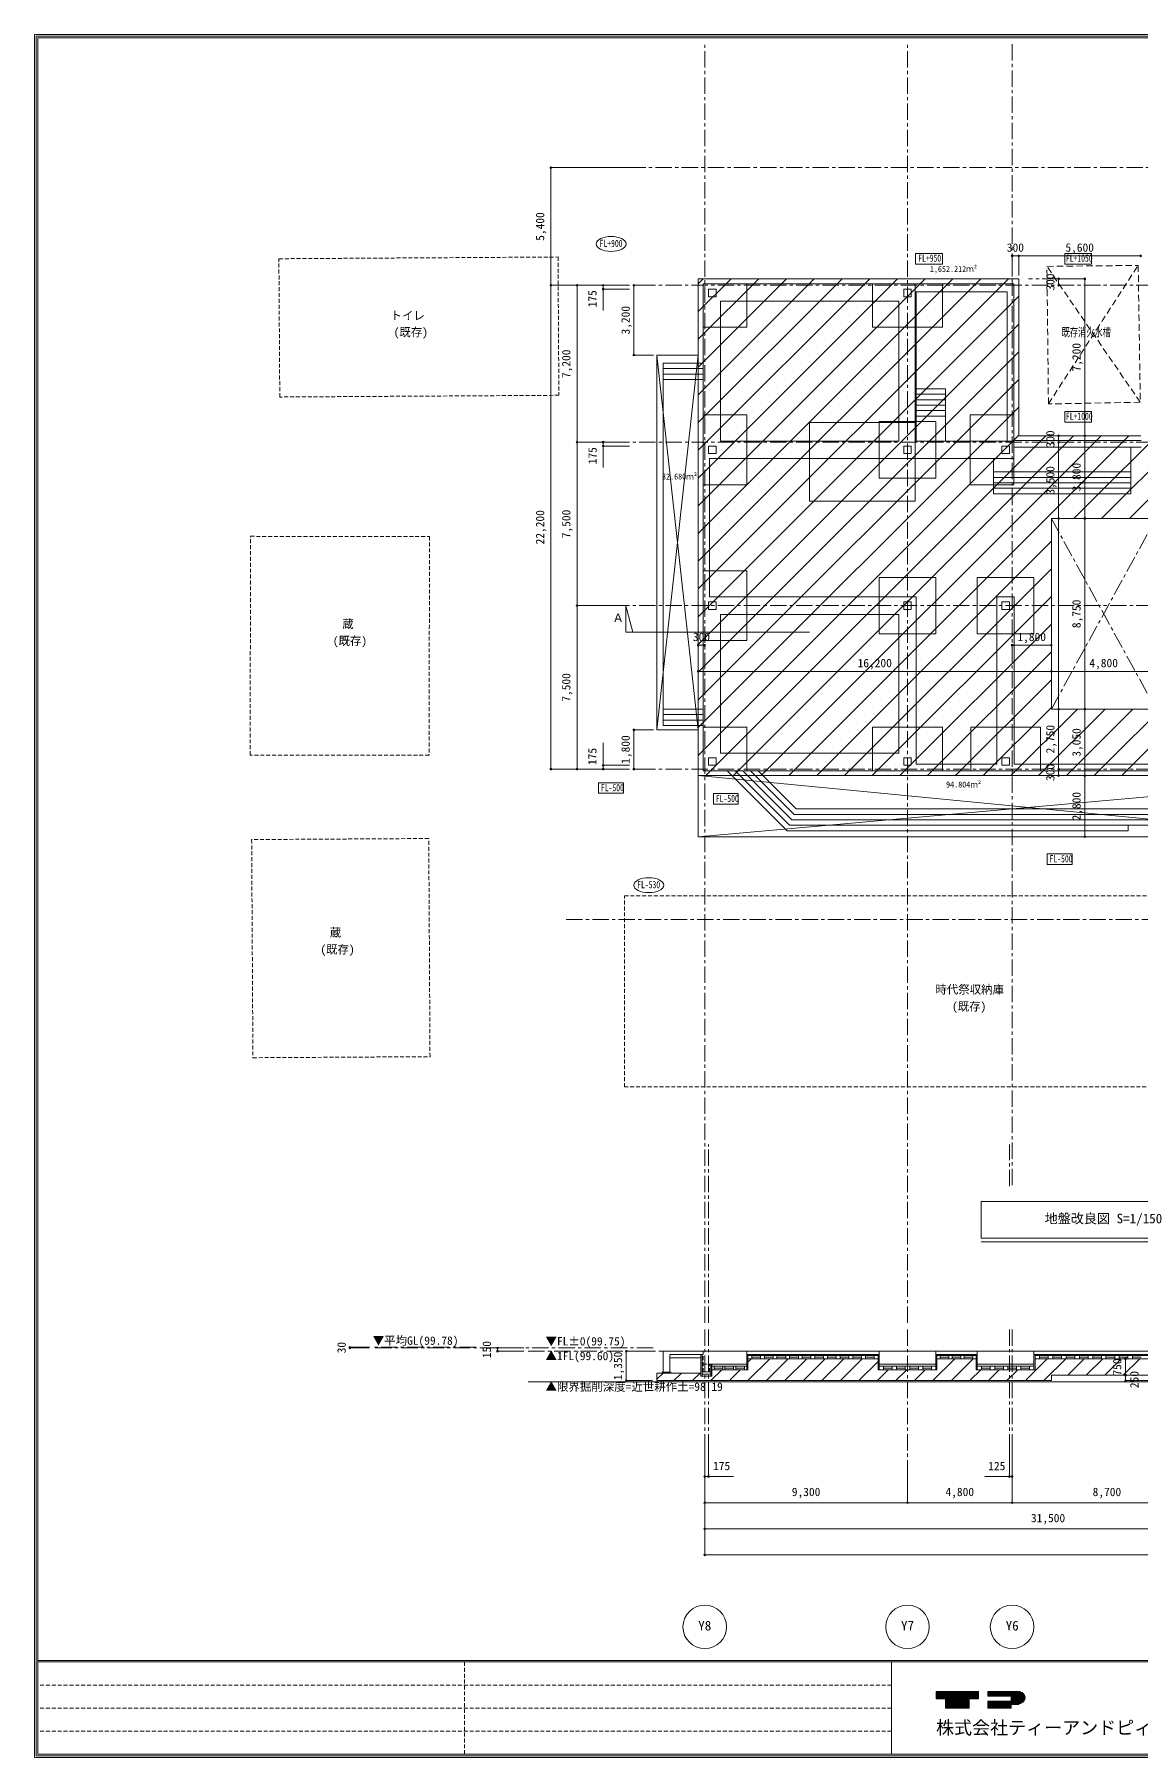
# Model space of a CAD drawing. Units: millimetres at full size, sheet at 1:150. Extents: x -144184 to 144184, y -90019 to 91030.
# Drawn here: x -144184 to -93447, y 11965 to 91030 of the extents above; entities that cross this region are included whole.
import ezdxf
from ezdxf.enums import TextEntityAlignment as Align

# ---------------------------------------------------------------- set-up
doc = ezdxf.new("R2010")
doc.units = ezdxf.units.MM
doc.header["$LTSCALE"] = 150
doc.header["$PDMODE"] = 32
doc.header["$PDSIZE"] = 75
for name, pattern in [('CHAIN1', [8, 5, -1, 1, -1]), ('DASHED1', [1.8, 1.2, -0.6]), ('DASHED2', [3, 2, -1])]:
    doc.linetypes.add(name, pattern=pattern)
for name, color, linetype, lineweight in [('0-0_基準線', 3, 'Continuous', 13), ('0-1_躯体', 7, 'Continuous', 9), ('0-2_間仕切り', 3, 'Continuous', 13), ('0-3_建具', 2, 'Continuous', 18), ('0-4_設備家具', 7, 'Continuous', 9), ('0-6_文字', 2, 'Continuous', 5), ('0-7_寸法', 4, 'Continuous', 5), ('0-8_補助線', 4, 'Continuous', 5), ('0-9_ハッチ', 4, 'Continuous', 5), ('0-A_給水設備', 7, 'Continuous', 9), ('0-C_ガス設備', 4, 'DASHED1', 5), ('0-E_工事名', 3, 'Continuous', 13), ('0-F_', 4, 'CHAIN1', 5), ('4-7_寸法', 4, 'Continuous', 5), ('F-0_枠', 2, 'Continuous', 13)]:
    doc.layers.add(name, color=color, linetype=linetype, lineweight=lineweight)
doc.styles.add('ＭＳ ゴシック', font='')
doc.styles.get('ＭＳ ゴシック').set_extended_font_data('MS Gothic')

msp = doc.modelspace()

# ---------------------------------------------------------------- linework, layer by layer
at = {"layer": '0-0_基準線', "color": 7, "lineweight": 9}
for p, q in [((-113261.8, 79344.5), (-112911.8, 79344.5)), ((-113261.8, 78994.5), (-113261.8, 79344.5)), ((-112911.8, 79344.5), (-112911.8, 78994.5)), ((-104311.8, 79344.5), (-103961.8, 79344.5)), ((-104311.8, 78994.5), (-104311.8, 79344.5)), ((-103961.8, 79344.5), (-103961.8, 78994.5)), ((-112911.8, 78994.5), (-113261.8, 78994.5)), ((-103961.8, 78994.5), (-104311.8, 78994.5)), ((-113261.8, 72144.5), (-112911.8, 72144.5)), ((-113261.8, 71794.5), (-113261.8, 72144.5)), ((-112911.8, 72144.5), (-112911.8, 71794.5)), ((-104311.8, 72144.5), (-103961.8, 72144.5)), ((-104311.8, 71794.5), (-104311.8, 72144.5)), ((-103961.8, 72144.5), (-103961.8, 71794.5)), ((-99811.8, 72144.5), (-99461.8, 72144.5)), ((-99461.8, 71794.5), (-99461.8, 72144.5)), ((-112911.8, 71794.5), (-113261.8, 71794.5)), ((-103961.8, 71794.5), (-104311.8, 71794.5)), ((-113261.8, 64994.5), (-112911.8, 64994.5)), ((-113261.8, 64644.5), (-113261.8, 64994.5)), ((-112911.8, 64994.5), (-112911.8, 64644.5)), ((-104311.8, 64994.5), (-103961.8, 64994.5)), ((-104311.8, 64644.5), (-104311.8, 64994.5)), ((-103961.8, 64994.5), (-103961.8, 64644.5)), ((-99811.8, 64994.5), (-99461.8, 64994.5)), ((-99811.8, 64644.5), (-99811.8, 64994.5)), ((-99461.8, 64994.5), (-99461.8, 64644.5)), ((-112911.8, 64644.5), (-113261.8, 64644.5)), ((-103961.8, 64644.5), (-104311.8, 64644.5)), ((-99461.8, 64644.5), (-99811.8, 64644.5)), ((-113261.8, 57844.5), (-112911.8, 57844.5)), ((-113261.8, 57494.5), (-113261.8, 57844.5)), ((-112911.8, 57844.5), (-112911.8, 57494.5)), ((-104311.8, 57844.5), (-103961.8, 57844.5)), ((-104311.8, 57494.5), (-104311.8, 57844.5)), ((-103961.8, 57844.5), (-103961.8, 57494.5)), ((-99811.8, 57844.5), (-99461.8, 57844.5)), ((-99811.8, 57494.5), (-99811.8, 57844.5)), ((-99461.8, 57844.5), (-99461.8, 57494.5)), ((-112911.8, 57494.5), (-113261.8, 57494.5)), ((-103961.8, 57494.5), (-104311.8, 57494.5)), ((-99461.8, 57494.5), (-99811.8, 57494.5))]:
    msp.add_line(p, q, dxfattribs=at)
at = {"layer": '0-0_基準線'}
for p, q in [((-117059.1, 64810.3), (-116737.5, 63610.3)), ((-117059.1, 63610.3), (-117059.1, 64810.3)), ((-108626.7, 63610.3), (-117059.1, 63610.3)), ((-59636.8, 30608.5), (-115336.8, 30608.5)), ((-115336.8, 29648.5), (-115336.8, 30608.5)), ((-115036.8, 30458.5), (-113561.8, 30458.5)), ((-115036.8, 29648.5), (-115036.8, 30458.5)), ((-115036.8, 30308.5), (-113611.8, 30308.5)), ((-113611.8, 29458.5), (-113611.8, 30458.5)), ((-113561.8, 29458.5), (-113561.8, 30458.5)), ((-111511.8, 29758.5), (-111511.8, 30458.5)), ((-111511.8, 30458.5), (-105436.8, 30458.5)), ((-111461.8, 29758.5), (-111461.8, 30458.5)), ((-111461.8, 30418.5), (-105486.8, 30418.5)), ((-111461.8, 30258.5), (-105486.8, 30258.5)), ((-111282.3, 30258.5), (-111282.3, 30418.5)), ((-111282.3, 30338.5), (-110882.3, 30338.5)), ((-110882.3, 30258.5), (-110882.3, 30418.5)), ((-110702.8, 30258.5), (-110702.8, 30418.5)), ((-110702.8, 30338.5), (-110302.8, 30338.5)), ((-110302.8, 30258.5), (-110302.8, 30418.5)), ((-110123.2, 30258.5), (-110123.2, 30418.5)), ((-110123.2, 30338.5), (-109723.2, 30338.5)), ((-109723.2, 30258.5), (-109723.2, 30418.5)), ((-109543.7, 30258.5), (-109543.7, 30418.5)), ((-109543.7, 30338.5), (-109143.7, 30338.5)), ((-109143.7, 30258.5), (-109143.7, 30418.5)), ((-108964.1, 30258.5), (-108964.1, 30418.5)), ((-108964.1, 30338.5), (-108564.1, 30338.5)), ((-108564.1, 30258.5), (-108564.1, 30418.5)), ((-108384.6, 30258.5), (-108384.6, 30418.5)), ((-108384.6, 30338.5), (-107984.6, 30338.5)), ((-107984.6, 30258.5), (-107984.6, 30418.5)), ((-107805, 30258.5), (-107805, 30418.5)), ((-107805, 30338.5), (-107405, 30338.5)), ((-107405, 30258.5), (-107405, 30418.5)), ((-107225.5, 30258.5), (-107225.5, 30418.5)), ((-107225.5, 30338.5), (-106825.5, 30338.5)), ((-106825.5, 30258.5), (-106825.5, 30418.5)), ((-106645.9, 30258.5), (-106645.9, 30418.5)), ((-106645.9, 30338.5), (-106245.9, 30338.5)), ((-106245.9, 30258.5), (-106245.9, 30418.5)), ((-106066.4, 30258.5), (-106066.4, 30418.5)), ((-106066.4, 30338.5), (-105666.4, 30338.5)), ((-105666.4, 30258.5), (-105666.4, 30418.5)), ((-105486.8, 29758.5), (-105486.8, 30458.5)), ((-105436.8, 29758.5), (-105436.8, 30458.5)), ((-102836.8, 29758.5), (-102836.8, 30458.5)), ((-102836.8, 30458.5), (-100936.8, 30458.5)), ((-102786.8, 29758.5), (-102786.8, 30458.5)), ((-102786.8, 30418.5), (-100986.8, 30418.5)), ((-102786.8, 30258.5), (-100986.8, 30258.5)), ((-102636.8, 30258.5), (-102636.8, 30418.5)), ((-102636.8, 30338.5), (-102236.8, 30338.5)), ((-102236.8, 30258.5), (-102236.8, 30418.5)), ((-102086.8, 30258.5), (-102086.8, 30418.5)), ((-102086.8, 30338.5), (-101686.8, 30338.5)), ((-101686.8, 30258.5), (-101686.8, 30418.5)), ((-101536.8, 30258.5), (-101536.8, 30418.5)), ((-101536.8, 30338.5), (-101136.8, 30338.5)), ((-101136.8, 30258.5), (-101136.8, 30418.5)), ((-100986.8, 29758.5), (-100986.8, 30458.5)), ((-100936.8, 29758.5), (-100936.8, 30458.5)), ((-98336.8, 29758.5), (-98336.8, 30458.5)), ((-98336.8, 30458.5), (-91936.8, 30458.5)), ((-98286.8, 29758.5), (-98286.8, 30458.5)), ((-98286.8, 30418.5), (-91986.8, 30418.5)), ((-98286.8, 30258.5), (-91986.8, 30258.5)), ((-98077.8, 30258.5), (-98077.8, 30418.5)), ((-98077.8, 30338.5), (-97677.8, 30338.5)), ((-97677.8, 30258.5), (-97677.8, 30418.5)), ((-97468.7, 30258.5), (-97468.7, 30418.5)), ((-97468.7, 30338.5), (-97068.7, 30338.5)), ((-97068.7, 30258.5), (-97068.7, 30418.5)), ((-96859.6, 30258.5), (-96859.6, 30418.5)), ((-96859.6, 30338.5), (-96459.6, 30338.5)), ((-96459.6, 30258.5), (-96459.6, 30418.5)), ((-96250.5, 30258.5), (-96250.5, 30418.5)), ((-96250.5, 30338.5), (-95850.5, 30338.5)), ((-95850.5, 30258.5), (-95850.5, 30418.5)), ((-95641.4, 30258.5), (-95641.4, 30418.5)), ((-95641.4, 30338.5), (-95241.4, 30338.5)), ((-95241.4, 30258.5), (-95241.4, 30418.5)), ((-95032.3, 30258.5), (-95032.3, 30418.5)), ((-95032.3, 30338.5), (-94632.3, 30338.5)), ((-94632.3, 30258.5), (-94632.3, 30418.5)), ((-94423.2, 30258.5), (-94423.2, 30418.5)), ((-94423.2, 30338.5), (-94023.2, 30338.5)), ((-94023.2, 30258.5), (-94023.2, 30418.5)), ((-93814.1, 30258.5), (-93814.1, 30418.5)), ((-93814.1, 30338.5), (-93414.1, 30338.5)), ((-115636.8, 29258.5), (-115636.8, 29608.5)), ((-113611.8, 29608.5), (-115636.8, 29608.5)), ((-115636.8, 29258.5), (-97536.8, 29258.5)), ((-114986.8, 29648.5), (-115386.8, 29648.5)), ((-115386.8, 29608.5), (-115386.8, 29648.5)), ((-114986.8, 29648.5), (-114986.8, 29608.5)), ((-113111.8, 29458.5), (-113611.8, 29458.5)), ((-113561.8, 29658.5), (-113161.8, 29658.5)), ((-113561.8, 29558.5), (-113161.8, 29558.5)), ((-113161.8, 29458.5), (-113161.8, 30008.5)), ((-113161.8, 30008.5), (-111511.8, 30008.5)), ((-113111.8, 29458.5), (-113111.8, 30008.5)), ((-113111.8, 29918.5), (-111511.8, 29918.5)), ((-111461.8, 29758.5), (-113111.8, 29758.5)), ((-113011.8, 29758.5), (-113011.8, 29918.5)), ((-113011.8, 29838.5), (-112611.8, 29838.5)), ((-112611.8, 29758.5), (-112611.8, 29918.5)), ((-112511.8, 29758.5), (-112511.8, 29918.5)), ((-112511.8, 29838.5), (-112111.8, 29838.5)), ((-112111.8, 29758.5), (-112111.8, 29918.5)), ((-112011.8, 29758.5), (-112011.8, 29918.5)), ((-112011.8, 29838.5), (-111611.8, 29838.5)), ((-111611.8, 29758.5), (-111611.8, 29918.5)), ((-105486.8, 29758.5), (-102786.8, 29758.5)), ((-105436.8, 30008.5), (-102836.8, 30008.5)), ((-105436.8, 29918.5), (-102836.8, 29918.5)), ((-105236.8, 29758.5), (-105236.8, 29918.5)), ((-105236.8, 29838.5), (-104836.8, 29838.5)), ((-104836.8, 29758.5), (-104836.8, 29918.5)), ((-104636.8, 29758.5), (-104636.8, 29918.5)), ((-104636.8, 29838.5), (-104236.8, 29838.5)), ((-104236.8, 29758.5), (-104236.8, 29918.5)), ((-104036.8, 29758.5), (-104036.8, 29918.5)), ((-104036.8, 29838.5), (-103636.8, 29838.5)), ((-103636.8, 29758.5), (-103636.8, 29918.5)), ((-103436.8, 29758.5), (-103436.8, 29918.5)), ((-103436.8, 29838.5), (-103036.8, 29838.5)), ((-103036.8, 29758.5), (-103036.8, 29918.5)), ((-100986.8, 29758.5), (-98286.8, 29758.5)), ((-100936.8, 30008.5), (-98336.8, 30008.5)), ((-100936.8, 29918.5), (-98336.8, 29918.5)), ((-100736.8, 29758.5), (-100736.8, 29918.5)), ((-100736.8, 29838.5), (-100336.8, 29838.5)), ((-100336.8, 29758.5), (-100336.8, 29918.5)), ((-100136.8, 29758.5), (-100136.8, 29918.5)), ((-100136.8, 29838.5), (-99736.8, 29838.5)), ((-99736.8, 29758.5), (-99736.8, 29918.5)), ((-99536.8, 29758.5), (-99536.8, 29918.5)), ((-99536.8, 29838.5), (-99136.8, 29838.5)), ((-99136.8, 29758.5), (-99136.8, 29918.5)), ((-98936.8, 29758.5), (-98936.8, 29918.5)), ((-98936.8, 29838.5), (-98536.8, 29838.5)), ((-98536.8, 29758.5), (-98536.8, 29918.5)), ((-97536.8, 29258.5), (-97536.8, 29508.5)), ((-97536.8, 29508.5), (-92736.8, 29508.5))]:
    msp.add_line(p, q, dxfattribs=at)
at = {"layer": '0-0_基準線', "linetype": 'DASHED1'}
for p, q in [((-113561.8, 30458.5), (-113511.8, 30458.5)), ((-113511.8, 29658.5), (-113511.8, 30608.5)), ((-111511.8, 30608.5), (-111511.8, 30458.5)), ((-105436.8, 30608.5), (-105436.8, 30458.5)), ((-102836.8, 30608.5), (-102836.8, 30458.5)), ((-100936.8, 30608.5), (-100936.8, 30458.5)), ((-98336.8, 30608.5), (-98336.8, 30458.5)), ((-113511.8, 30008.5), (-113161.8, 30008.5)), ((-113211.8, 29658.5), (-113211.8, 30008.5))]:
    msp.add_line(p, q, dxfattribs=at)
at = {"layer": '0-0_基準線', "color": 7, "lineweight": 9}
msp.add_lwpolyline([(-99461.8, 71794.5), (-99811.8, 71794.5), (-99811.8, 72144.5)], dxfattribs=at)
at = {"layer": '0-1_躯体'}
for p, q in [((-111511.8, 79594.5), (-111511.8, 77594.5)), ((-105736.8, 77594.5), (-105736.8, 79594.5)), ((-105736.8, 79594.5), (-102536.8, 79594.5)), ((-102536.8, 79594.5), (-102536.8, 77594.5)), ((-111511.8, 77594.5), (-113511.8, 77594.5)), ((-102536.8, 77594.5), (-105736.8, 77594.5)), ((-113511.8, 73569.5), (-113511.8, 70369.5)), ((-111511.8, 73569.5), (-113511.8, 73569.5)), ((-111511.8, 70369.5), (-111511.8, 73569.5)), ((-101261.8, 73569.5), (-101261.8, 70369.5)), ((-99261.8, 73569.5), (-101261.8, 73569.5)), ((-99261.8, 70369.5), (-99261.8, 73569.5)), ((-105436.8, 73269.5), (-105436.8, 70669.5)), ((-102836.8, 73269.5), (-105436.8, 73269.5)), ((-102836.8, 70669.5), (-102836.8, 73269.5)), ((-113511.8, 70369.5), (-111511.8, 70369.5)), ((-105436.8, 70669.5), (-102836.8, 70669.5)), ((-101261.8, 70369.5), (-99261.8, 70369.5)), ((-113511.8, 66419.5), (-113511.8, 63219.5)), ((-111511.8, 66419.5), (-113511.8, 66419.5)), ((-111511.8, 63219.5), (-111511.8, 66419.5)), ((-105436.8, 66119.5), (-105436.8, 63519.5)), ((-102836.8, 66119.5), (-105436.8, 66119.5)), ((-102836.8, 63519.5), (-102836.8, 66119.5)), ((-100936.8, 66119.5), (-100936.8, 63519.5)), ((-98336.8, 66119.5), (-100936.8, 66119.5)), ((-98336.8, 63519.5), (-98336.8, 66119.5)), ((-105436.8, 63519.5), (-102836.8, 63519.5)), ((-100936.8, 63519.5), (-98336.8, 63519.5)), ((-113511.8, 63219.5), (-111511.8, 63219.5)), ((-113511.8, 59244.5), (-111511.8, 59244.5)), ((-113511.8, 57244.5), (-113511.8, 59244.5)), ((-111511.8, 59244.5), (-111511.8, 57244.5)), ((-105736.8, 59244.5), (-102536.8, 59244.5)), ((-105736.8, 57244.5), (-105736.8, 59244.5)), ((-102536.8, 59244.5), (-102536.8, 57244.5)), ((-101236.8, 57244.5), (-101236.8, 59244.5)), ((-101236.8, 59244.5), (-98036.8, 59244.5)), ((-98036.8, 59244.5), (-98036.8, 57244.5)), ((-111511.8, 57244.5), (-113511.8, 57244.5)), ((-102536.8, 57244.5), (-105736.8, 57244.5)), ((-98036.8, 57244.5), (-101236.8, 57244.5))]:
    msp.add_line(p, q, dxfattribs=at)
msp.add_lwpolyline([(-113511.8, 77594.5), (-113511.8, 79594.5), (-111511.8, 79594.5)], dxfattribs=at)
at = {"layer": '0-2_間仕切り', "color": 7, "lineweight": 9}
for p, q in [((-113511.8, 79594.5), (-99261.8, 79594.5)), ((-113511.8, 79594.5), (-113511.8, 57244.5)), ((-99561.8, 79219.5), (-103736.8, 79219.5)), ((-103736.8, 79219.5), (-103736.8, 72369.5)), ((-99561.8, 79219.5), (-99561.8, 72369.5)), ((-112711.8, 78794.5), (-104536.8, 78794.5)), ((-112711.8, 78794.5), (-112711.8, 72369.5)), ((-104536.8, 78794.5), (-104536.8, 72369.5)), ((-115336.8, 75694.5), (-113511.8, 75694.5)), ((-115336.8, 75444.5), (-113511.8, 75444.5)), ((-115336.8, 75194.5), (-113511.8, 75194.5)), ((-102391.8, 74519.5), (-103791.8, 74519.5)), ((-102391.8, 74269.5), (-103791.8, 74269.5)), ((-102391.8, 74019.5), (-103791.8, 74019.5)), ((-102391.8, 73769.5), (-103791.8, 73769.5)), ((-104536.8, 72369.5), (-112711.8, 72369.5)), ((-99561.8, 72369.5), (-103736.8, 72369.5)), ((-99261.8, 72394.5), (-93411.8, 72394.5)), ((-99261.8, 72094.5), (-99261.8, 71569.5)), ((-99261.8, 72094.5), (-93411.8, 72094.5)), ((-93891.8, 72094.5), (-93891.8, 69954.5)), ((-100191.8, 71569.5), (-100191.8, 69954.5)), ((-93891.8, 70954.5), (-100191.8, 70954.5)), ((-93891.8, 70704.5), (-100191.8, 70704.5)), ((-93891.8, 70454.5), (-100191.8, 70454.5)), ((-93891.8, 70204.5), (-100191.8, 70204.5)), ((-93891.8, 69954.5), (-100191.8, 69954.5)), ((-103736.8, 65219.5), (-103736.8, 57544.5)), ((-99236.8, 65219.5), (-100036.8, 65219.5)), ((-100036.8, 65219.5), (-100036.8, 57544.5)), ((-99236.8, 65219.5), (-99236.8, 57544.5)), ((-112711.8, 64419.5), (-112711.8, 58044.5)), ((-115336.8, 60069.5), (-113511.8, 60069.5)), ((-115336.8, 59819.5), (-113511.8, 59819.5)), ((-115336.8, 59569.5), (-113511.8, 59569.5)), ((-115336.8, 59319.5), (-113511.8, 59319.5)), ((-104536.8, 58044.5), (-112711.8, 58044.5)), ((-113511.8, 57244.5), (-82011.8, 57244.5)), ((-112401.8, 57244.5), (-109651.8, 54494.5)), ((-109548.3, 54744.5), (-112048.3, 57244.5)), ((-109444.7, 54994.5), (-111694.7, 57244.5)), ((-109341.2, 55244.5), (-111341.2, 57244.5)), ((-109237.6, 55494.5), (-110987.6, 57244.5)), ((-103736.8, 57544.5), (-100036.8, 57544.5)), ((-99236.8, 57544.5), (-91036.8, 57544.5)), ((-109237.6, 55494.5), (-82011.8, 55494.5)), ((-109548.3, 54744.5), (-91011.8, 54744.5)), ((-109444.7, 54994.5), (-88011.8, 54994.5)), ((-109341.2, 55244.5), (-85011.8, 55244.5))]:
    msp.add_line(p, q, dxfattribs=at)
for points in [[(-102391.8, 73519.5), (-103791.8, 73519.5), (-103791.8, 79594.5)], [(-102391.8, 72364.5), (-99261.8, 72364.5), (-99261.8, 79594.5)], [(-115336.8, 59319.5), (-115336.8, 75944.5), (-113511.8, 75944.5)], [(-102391.8, 72364.5), (-102391.8, 74769.5), (-103791.8, 74769.5)], [(-103791.8, 73519.5), (-103791.8, 69619.5), (-108636.8, 69619.5), (-108636.8, 73224.5), (-103791.8, 73224.5)], [(-99261.8, 71569.5), (-113211.8, 71569.5), (-113211.8, 65219.5), (-103736.8, 65219.5)], [(-112711.8, 64419.5), (-104536.8, 64419.5), (-104536.8, 58044.5)], [(-109651.8, 54494.5), (-94011.8, 54494.5), (-94011.8, 54744.5)]]:
    msp.add_lwpolyline(points, dxfattribs=at)
at = {"layer": '0-3_建具'}
for p, q in [((-113736.8, 79819.5), (-99036.8, 79819.5)), ((-113736.8, 79819.5), (-113736.8, 57019.5)), ((-99036.8, 79819.5), (-99036.8, 72619.5)), ((-113736.8, 76319.5), (-115636.8, 76319.5)), ((-115636.8, 59119.5), (-115636.8, 76319.5)), ((-93436.8, 72619.5), (-99036.8, 72619.5)), ((-92736.8, 68819.5), (-97536.8, 68819.5)), ((-97536.8, 68819.5), (-97536.8, 60069.5)), ((-92736.8, 60069.5), (-97536.8, 60069.5)), ((-113736.8, 59119.5), (-115636.8, 59119.5)), ((-113736.8, 57019.5), (-113736.8, 54219.5)), ((-113736.8, 54219.5), (-84776.8, 54219.5))]:
    msp.add_line(p, q, dxfattribs=at)
msp.add_lwpolyline([(-82236.8, 51619.5), (-82236.8, 57019.5), (-113736.8, 57019.5)], dxfattribs=at)
at = {"layer": '0-4_設備家具'}
for p, q in [((-115636.8, 76319.5), (-113736.8, 59119.5)), ((-115636.8, 59119.5), (-113736.8, 76319.5)), ((-113736.8, 57019.5), (-84776.8, 54219.5)), ((-82236.8, 57019.5), (-113736.8, 54219.5))]:
    msp.add_line(p, q, dxfattribs=at)
at = {"layer": '0-4_設備家具', "linetype": 'CHAIN1'}
for p, q in [((-97536.8, 68819.5), (-92736.8, 60069.5)), ((-97536.8, 60069.5), (-92736.8, 68819.5))]:
    msp.add_line(p, q, dxfattribs=at)
at = {"layer": '0-6_文字', "color": 4}
for p, q in [((-99336.8, 80869.5), (-99336.8, 79969.5)), ((-99336.8, 80869.5), (-99036.8, 80869.5)), ((-99036.8, 80869.5), (-99036.8, 79969.5)), ((-99036.8, 80869.5), (-93436.8, 80869.5)), ((-116686.8, 79519.5), (-115786.8, 79519.5)), ((-116686.8, 76319.5), (-116686.8, 79519.5)), ((-96003.4, 79819.5), (-97203.4, 79819.5)), ((-97203.4, 79519.5), (-97203.4, 79819.5)), ((-96003.4, 79819.5), (-96003.4, 72619.5)), ((-116686.8, 76319.5), (-115786.8, 76319.5)), ((-97203.4, 72319.5), (-97203.4, 72619.5)), ((-97203.4, 68819.5), (-97203.4, 72319.5)), ((-96003.4, 72619.5), (-96003.4, 68819.5)), ((-97203.4, 68819.5), (-97203.4, 60069.5)), ((-96003.4, 68819.5), (-96003.4, 60069.5)), ((-113736.8, 63004.8), (-113436.8, 63004.8)), ((-99336.8, 63004.8), (-97536.8, 63004.8)), ((-113736.8, 61804.8), (-97536.8, 61804.8)), ((-97536.8, 61804.8), (-92736.8, 61804.8)), ((-97203.4, 57319.5), (-97203.4, 60069.5)), ((-96003.4, 60069.5), (-96003.4, 57019.5)), ((-116686.8, 59119.5), (-115786.8, 59119.5)), ((-116686.8, 57319.5), (-116686.8, 59119.5)), ((-116686.8, 57319.5), (-115786.8, 57319.5)), ((-97203.4, 57019.5), (-97203.4, 57319.5)), ((-96003.4, 57019.5), (-96003.4, 54219.5))]:
    msp.add_line(p, q, dxfattribs=at)
at = {"layer": '0-6_文字', "color": 4, "linetype": 'CHAIN1'}
msp.add_line((-97203.4, 79819.5), (-98586.8, 79819.5), dxfattribs=at)
at = {"layer": '0-6_文字'}
for p in [(-99336.8, 80869.5), (-99036.8, 80869.5), (-93436.8, 80869.5), (-97203.4, 79819.5), (-96003.4, 79819.5), (-116686.8, 79519.5), (-97203.4, 79519.5), (-116686.8, 76319.5), (-97203.4, 72619.5), (-97203.4, 72319.5), (-96003.4, 72619.5), (-97203.4, 68819.5), (-96003.4, 68819.5), (-113736.8, 63004.8), (-113436.8, 63004.8), (-99336.8, 63004.8), (-97536.8, 63004.8), (-113736.8, 61804.8), (-97536.8, 61804.8), (-97203.4, 60069.5), (-96003.4, 60069.5), (-116686.8, 59119.5), (-116686.8, 57319.5), (-97203.4, 57319.5), (-97203.4, 57019.5), (-96003.4, 57019.5), (-96003.4, 54219.5)]:
    msp.add_point(p, dxfattribs=at)
at = {"layer": '0-7_寸法'}
for p, q in [((-120496.1, 84919.5), (-120496.1, 79519.5)), ((-120496.1, 84919.5), (-116896.1, 84919.5)), ((-120496.1, 79519.5), (-120496.1, 57319.5)), ((-120496.1, 79519.5), (-119296.1, 79519.5)), ((-119296.1, 72319.5), (-119296.1, 79519.5)), ((-119296.1, 79519.5), (-118096.1, 79519.5)), ((-118096.1, 79344.5), (-118096.1, 79519.5)), ((-118096.1, 79519.5), (-116896.1, 79519.5)), ((-118096.1, 79344.5), (-118096.1, 78364.6)), ((-118096.1, 79344.5), (-116896.1, 79344.5)), ((-119296.1, 64819.5), (-119296.1, 72319.5)), ((-119296.1, 72319.5), (-118096.1, 72319.5)), ((-118096.1, 72144.5), (-118096.1, 72319.5)), ((-118096.1, 72319.5), (-116896.1, 72319.5)), ((-118096.1, 72144.5), (-118096.1, 71159.9)), ((-118096.1, 72144.5), (-116896.1, 72144.5)), ((-119296.1, 57319.5), (-119296.1, 64819.5)), ((-119296.1, 64819.5), (-117640.5, 64819.5)), ((-118096.1, 57494.5), (-118096.1, 58525.2)), ((-120496.1, 57319.5), (-119296.1, 57319.5)), ((-119296.1, 57319.5), (-118096.1, 57319.5)), ((-118096.1, 57319.5), (-118096.1, 57494.5)), ((-118096.1, 57494.5), (-116896.1, 57494.5)), ((-118096.1, 57319.5), (-116896.1, 57319.5)), ((-129715.5, 30788.5), (-128815.5, 30788.5)), ((-129715.5, 30758.5), (-129715.5, 30788.5)), ((-129715.5, 30758.5), (-128815.5, 30758.5)), ((-122940.5, 30608.5), (-122940.5, 30758.5)), ((-122940.5, 30758.5), (-121740.5, 30758.5)), ((-122940.5, 30608.5), (-121740.5, 30608.5)), ((-117036.8, 30608.5), (-115836.8, 30608.5)), ((-94136.8, 30258.5), (-92936.8, 30258.5)), ((-117036.8, 29258.5), (-115836.8, 29258.5)), ((-94136.8, 29508.5), (-94136.8, 29258.5)), ((-94136.8, 29508.5), (-92936.8, 29508.5)), ((-94136.8, 29258.5), (-92936.8, 29258.5)), ((-113436.8, 24858.6), (-113436.8, 26058.6)), ((-113261.8, 24858.6), (-113261.8, 26058.6)), ((-99461.8, 24858.6), (-99461.8, 26058.6)), ((-99336.8, 24858.6), (-99336.8, 26058.6)), ((-113436.8, 24858.6), (-113261.8, 24858.6)), ((-113436.8, 23658.6), (-113436.8, 24858.6)), ((-113261.8, 24858.6), (-112115.3, 24858.6)), ((-104136.8, 23658.6), (-104136.8, 24858.6)), ((-100589.2, 24858.6), (-99461.8, 24858.6)), ((-99461.8, 24858.6), (-99336.8, 24858.6)), ((-99336.8, 23658.6), (-99336.8, 24858.6)), ((-104136.8, 23658.6), (-113436.8, 23658.6)), ((-113436.8, 22458.6), (-113436.8, 23658.6)), ((-81936.8, 22458.6), (-113436.8, 22458.6)), ((-113436.8, 21258.6), (-113436.8, 22458.6)), ((-113436.8, 21258.6), (-61536.8, 21258.6))]:
    msp.add_line(p, q, dxfattribs=at)
msp.add_lwpolyline([(-90636.8, 23658.6), (-99336.8, 23658.6), (-104136.8, 23658.6)], dxfattribs=at)
at = {"layer": '0-7_寸法', "color": 3, "lineweight": 13}
for centre in [(-113436.8, 17961.5), (-104136.8, 17961.5), (-99336.8, 17961.5)]:
    msp.add_circle(centre, 1000, dxfattribs=at)
at = {"layer": '0-7_寸法', "color": 2}
for p in [(-120496.1, 84919.5), (-120496.1, 79519.5), (-119296.1, 79519.5), (-118096.1, 79519.5), (-118096.1, 79344.5), (-119296.1, 72319.5), (-118096.1, 72319.5), (-118096.1, 72144.5), (-119296.1, 64819.5), (-120496.1, 57319.5), (-119296.1, 57319.5), (-118096.1, 57494.5), (-118096.1, 57319.5), (-129715.5, 30788.5), (-129715.5, 30758.5), (-122940.5, 30758.5), (-122940.5, 30608.5), (-117036.8, 30608.5), (-94136.8, 30258.5), (-117036.8, 29258.5), (-94136.8, 29508.5), (-94136.8, 29258.5), (-113436.8, 24858.6), (-113261.8, 24858.6), (-99461.8, 24858.6), (-99336.8, 24858.6), (-113436.8, 23658.6), (-104136.8, 23658.6), (-99336.8, 23658.6), (-113436.8, 22458.6), (-113436.8, 21258.6)]:
    msp.add_point(p, dxfattribs=at)
at = {"layer": '0-8_補助線'}
for p, q in [((-113736.8, 79587), (-113504.4, 79819.5)), ((-113736.8, 78314.2), (-112231.6, 79819.5)), ((-113736.8, 77041.4), (-110958.8, 79819.5)), ((-113736.8, 75768.6), (-109686, 79819.5)), ((-113736.8, 74495.8), (-108413.2, 79819.5)), ((-113736.8, 73223.1), (-107140.4, 79819.5)), ((-113736.8, 71950.3), (-105867.7, 79819.5)), ((-113736.8, 70677.5), (-104594.9, 79819.5)), ((-113736.8, 66859.1), (-100776.5, 79819.5)), ((-113736.8, 65586.3), (-99503.7, 79819.5)), ((-113736.8, 69404.7), (-103322.1, 79819.5)), ((-113736.8, 68131.9), (-102049.3, 79819.5)), ((-113736.8, 64313.5), (-99036.8, 79013.5)), ((-113736.8, 63040.7), (-99036.8, 77740.7)), ((-96503, 68819.5), (-88536.8, 76785.6)), ((-113736.8, 61767.9), (-99036.8, 76467.9)), ((-113736.8, 60495.1), (-99036.8, 75195.1)), ((-95230.2, 68819.5), (-88536.8, 75512.8)), ((-113736.8, 59222.3), (-99036.8, 73922.3)), ((-93957.4, 68819.5), (-88536.8, 74240)), ((-113736.8, 57949.6), (-99036.8, 72649.6)), ((-113394.1, 57019.5), (-97794.1, 72619.5)), ((-112121.4, 57019.5), (-96521.4, 72619.5)), ((-110848.6, 57019.5), (-95248.6, 72619.5)), ((-109575.8, 57019.5), (-93975.8, 72619.5)), ((-108303, 57019.5), (-97536.8, 67785.6)), ((-107030.2, 57019.5), (-97536.8, 66512.8)), ((-105757.4, 57019.5), (-97536.8, 65240)), ((-95575.1, 57019.5), (-88536.8, 64057.7)), ((-104484.6, 57019.5), (-97536.8, 63967.2)), ((-103211.8, 57019.5), (-97536.8, 62694.4)), ((-94302.3, 57019.5), (-88536.8, 62784.9)), ((-101939, 57019.5), (-97536.8, 61421.6)), ((-100666.2, 57019.5), (-97536.8, 60148.8)), ((-99393.4, 57019.5), (-96343.4, 60069.5)), ((-98120.6, 57019.5), (-95070.6, 60069.5)), ((-96847.8, 57019.5), (-93797.8, 60069.5)), ((-111461.8, 30101.8), (-111305.1, 30258.5)), ((-111456.6, 29258.5), (-110456.6, 30258.5)), ((-110608, 29258.5), (-109608, 30258.5)), ((-109759.5, 29258.5), (-108759.5, 30258.5)), ((-108911, 29258.5), (-107911, 30258.5)), ((-108062.5, 29258.5), (-107062.5, 30258.5)), ((-107213.9, 29258.5), (-106213.9, 30258.5)), ((-106365.4, 29258.5), (-105486.8, 30137.1)), ((-102971.3, 29258.5), (-101971.3, 30258.5)), ((-102122.8, 29258.5), (-101122.8, 30258.5)), ((-98728.7, 29258.5), (-97728.7, 30258.5)), ((-97880.1, 29258.5), (-96880.1, 30258.5)), ((-96781.6, 29508.5), (-96031.6, 30258.5)), ((-95933.1, 29508.5), (-95183.1, 30258.5)), ((-95084.5, 29508.5), (-94334.5, 30258.5)), ((-94236, 29508.5), (-93486, 30258.5)), ((-115636.8, 29320.9), (-115349.2, 29608.5)), ((-114850.7, 29258.5), (-114500.7, 29608.5)), ((-114002.2, 29258.5), (-113652.2, 29608.5)), ((-113153.6, 29258.5), (-112653.6, 29758.5)), ((-112305.1, 29258.5), (-111805.1, 29758.5)), ((-105516.9, 29258.5), (-105016.9, 29758.5)), ((-104668.4, 29258.5), (-104168.4, 29758.5)), ((-103819.8, 29258.5), (-103319.8, 29758.5)), ((-101274.2, 29258.5), (-100774.2, 29758.5)), ((-100425.7, 29258.5), (-99925.7, 29758.5)), ((-99577.2, 29258.5), (-99077.2, 29758.5))]:
    msp.add_line(p, q, dxfattribs=at)
at = {"layer": '0-9_ハッチ'}
for p, q in [((-103774.2, 80979.5), (-102537.2, 80979.5)), ((-103774.2, 80496.9), (-103774.2, 80979.5)), ((-102537.2, 80979.5), (-102537.2, 80496.9)), ((-96926, 80979.5), (-95689, 80979.5)), ((-96926, 80496.9), (-96926, 80979.5)), ((-95689, 80979.5), (-95689, 80496.9)), ((-102537.2, 80496.9), (-103774.2, 80496.9)), ((-95689, 80496.9), (-96926, 80496.9)), ((-96926, 73728.2), (-95689, 73728.2)), ((-96926, 73245.6), (-96926, 73728.2)), ((-95689, 73728.2), (-95689, 73245.6)), ((-95689, 73245.6), (-96926, 73245.6)), ((-118306.3, 56209.4), (-118306.3, 56692)), ((-118306.3, 56692), (-117169.3, 56692)), ((-117169.3, 56209.4), (-118306.3, 56209.4)), ((-117169.3, 56692), (-117169.3, 56209.4)), ((-113035.8, 55713.4), (-113035.8, 56196)), ((-113035.8, 56196), (-111898.8, 56196)), ((-111898.8, 56196), (-111898.8, 55713.4)), ((-111898.8, 55713.4), (-113035.8, 55713.4)), ((-97724.9, 52946.1), (-97724.9, 53428.7)), ((-97724.9, 53428.7), (-96587.9, 53428.7)), ((-96587.9, 53428.7), (-96587.9, 52946.1)), ((-96587.9, 52946.1), (-97724.9, 52946.1))]:
    msp.add_line(p, q, dxfattribs=at)
for centre in [(-117732.1, 81419.6), (-116006.3, 51993.6)]:
    msp.add_ellipse(centre, major_axis=(685.9, 0), ratio=0.5, dxfattribs=at)
at = {"layer": '0-A_給水設備'}
msp.add_line((-121540.5, 29198.5), (-88536.8, 29198.5), dxfattribs=at)
at = {"layer": '0-C_ガス設備'}
for p, q in [((-132970.9, 80738.9), (-120166.9, 80818.5)), ((-132931.4, 74393.5), (-132970.9, 80738.9)), ((-120166.9, 80818.5), (-120127.4, 74473.2)), ((-120127.4, 74473.2), (-132931.4, 74393.5)), ((-134289.2, 57965.3), (-134273.6, 68001.2)), ((-134273.6, 68001.2), (-126064.2, 67988.5)), ((-126064.2, 67988.5), (-126079.8, 57952.5)), ((-126079.8, 57952.5), (-134289.2, 57965.3)), ((-126097.5, 54134.4), (-134221.3, 54087)), ((-134221.3, 54087), (-134162.9, 44076.6)), ((-126039.1, 44124), (-126097.5, 54134.4)), ((-134162.9, 44076.6), (-126039.1, 44124))]:
    msp.add_line(p, q, dxfattribs=at)
at = {"layer": '0-C_ガス設備', "color": 1, "linetype": 'DASHED2', "lineweight": 9}
for p, q in [((-97740.1, 80388.4), (-93553.6, 80431.9)), ((-97671.2, 74075.6), (-97740.1, 80388.4)), ((-97671.2, 74075.6), (-93553.6, 80431.9)), ((-93457.1, 74152.9), (-97671.2, 74075.6))]:
    msp.add_line(p, q, dxfattribs=at)
msp.add_lwpolyline([(-93553.6, 80431.9), (-93457.1, 74152.9), (-97740.1, 80388.4)], dxfattribs=at)
at = {"layer": '0-C_ガス設備'}
msp.add_lwpolyline([(-117119.3, 51508.6), (-86167.5, 51508.6), (-86167.5, 42735.4), (-117119.3, 42735.4)], close=True, dxfattribs=at)
at = {"layer": '0-E_工事名'}
msp.add_lwpolyline([(-89793.1, 37483.3), (-100761.9, 37483.3), (-100761.9, 35795.8), (-89793.1, 35795.8)], close=True, dxfattribs=at)
at = {"layer": '0-E_工事名', "color": 4, "lineweight": 5}
msp.add_lwpolyline([(-100761.9, 35627.1), (-89624.4, 35627.1), (-89624.4, 37483.3)], dxfattribs=at)
at = {"layer": '0-F_'}
for p, q in [((-113436.8, 31908.5), (-113436.8, 90579.5)), ((-104136.8, 31908.5), (-104136.8, 90579.5)), ((-99336.8, 90579.5), (-99336.8, 38183.3)), ((-116896.1, 84919.5), (-40124.5, 84919.5)), ((-117640.5, 79519.5), (-40124.5, 79519.5)), ((-117640.5, 72319.5), (-40124.5, 72319.5)), ((-117640.5, 64819.5), (-40124.5, 64819.5)), ((-117640.5, 57319.5), (-40124.5, 57319.5)), ((-119789.4, 50419.5), (-40124.5, 50419.5)), ((-113436.8, 26058.6), (-113436.8, 31608.5)), ((-104136.8, 24858.6), (-104136.8, 31608.5)), ((-99336.8, 31608.5), (-99336.8, 26058.6)), ((-123940.5, 30788.5), (-128665.5, 30788.5)), ((-115798.2, 30758.5), (-128665.5, 30758.5)), ((-121540.5, 30608.5), (-57636.8, 30608.5))]:
    msp.add_line(p, q, dxfattribs=at)
at = {"layer": '0-F_', "color": 5}
for p, q in [((-117640.5, 79344.5), (-117336.8, 79344.5)), ((-117640.5, 72144.5), (-117336.8, 72144.5)), ((-117640.5, 57494.5), (-117336.8, 57494.5)), ((-113261.8, 31908.5), (-113261.8, 40094.5)), ((-99461.8, 38183.3), (-99461.8, 40094.5)), ((-113261.8, 26058.6), (-113261.8, 31608.5)), ((-99461.8, 26058.6), (-99461.8, 31608.5))]:
    msp.add_line(p, q, dxfattribs=at)
at = {"layer": '4-7_寸法'}
for p, q in [((-117036.8, 30608.5), (-117036.8, 29258.5)), ((-94136.8, 29508.5), (-94136.8, 30258.5))]:
    msp.add_line(p, q, dxfattribs=at)
at = {"layer": 'F-0_枠', "color": 3}
for p, q in [((-26204.2, 90879.5), (-144033.4, 90879.5)), ((-26204.2, 16424.7), (-144033.4, 16424.7)), ((-26204.2, 16349.6), (-144033.4, 16349.6)), ((-104868.4, 16342.7), (-104868.4, 12115)), ((-102826.5, 14988.2), (-102826.5, 14664.2)), ((-102826.5, 14966.6), (-100882.8, 14966.6)), ((-102826.5, 14923.4), (-100882.8, 14923.4)), ((-102826.5, 14880.2), (-100882.8, 14880.2)), ((-102826.5, 14837), (-100882.8, 14837)), ((-102826.5, 14793.8), (-100882.8, 14793.8)), ((-102826.5, 14750.6), (-100882.8, 14750.6)), ((-102826.5, 14707.4), (-100882.8, 14707.4)), ((-102826.5, 14664.2), (-100882.8, 14664.2)), ((-102825.9, 14988.2), (-101012.4, 14988.2)), ((-101314.7, 14621), (-102394.6, 14621)), ((-101314.7, 14577.8), (-102394.6, 14577.8)), ((-101314.7, 14534.6), (-102394.6, 14534.6)), ((-101314.7, 14491.4), (-102394.6, 14491.4)), ((-101314.7, 14448.3), (-102394.6, 14448.3)), ((-101314.7, 14405.1), (-102394.6, 14405.1)), ((-101314.7, 14361.9), (-102394.6, 14361.9)), ((-101314.7, 14318.7), (-102394.6, 14318.7)), ((-101314.7, 14275.5), (-102394.6, 14275.5)), ((-100454.8, 14988.2), (-100454.8, 14776)), ((-100454.8, 14988.2), (-98946.6, 14988.2)), ((-100454.8, 14945), (-98847.4, 14945)), ((-100454.8, 14901.8), (-98798.8, 14901.8)), ((-100454.8, 14858.6), (-98767.4, 14858.6)), ((-100454.8, 14815.4), (-98746.8, 14815.4)), ((-100454.8, 14776), (-98735.4, 14776)), ((-100454.8, 14556.2), (-98782.6, 14556.2)), ((-100454.8, 14513), (-98822, 14513)), ((-100454.8, 14469.9), (-98882.1, 14469.9)), ((-100454.8, 14438.1), (-98936.9, 14438.1)), ((-100454.8, 14405.1), (-99010.2, 14405.1)), ((-100454.8, 14361.9), (-99375, 14361.9)), ((-100454.8, 14318.7), (-99375, 14318.7)), ((-100454.8, 14275.5), (-99375, 14275.5)), ((-99376.7, 14776), (-99376.7, 14567.4)), ((-99376.7, 14737.9), (-98730, 14737.9)), ((-99376.7, 14706.1), (-98729.7, 14706.1)), ((-99376.7, 14674.4), (-98733, 14674.4)), ((-99376.7, 14642.6), (-98740.2, 14642.6)), ((-99376.7, 14599.4), (-98756.7, 14599.4)), ((-99375, 14405.1), (-99375, 14232.3)), ((-26054.1, 11964.8), (-144183.6, 11964.8))]:
    msp.add_line(p, q, dxfattribs=at)
at = {"layer": 'F-0_枠', "color": 4, "lineweight": 5}
msp.add_line((-144033.4, 16424.7), (-26204.2, 16424.7), dxfattribs=at)
at = {"layer": 'F-0_枠', "color": 4, "linetype": 'DASHED1', "lineweight": 5}
for p, q in [((-124450.9, 16349.6), (-124450.9, 12115)), ((-104868.4, 15291), (-144033.4, 15291)), ((-104868.4, 14232.3), (-144033.4, 14232.3)), ((-104868.4, 13173.6), (-144033.4, 13173.6))]:
    msp.add_line(p, q, dxfattribs=at)
at = {"layer": 'F-0_枠', "color": 6, "lineweight": 20}
msp.add_line((-26204.2, 12115), (-144033.4, 12115), dxfattribs=at)
at = {"layer": 'F-0_枠', "color": 3}
for points in [[(-144183.6, 11964.8), (-144183.6, 91029.7), (-26054.1, 91029.7)], [(-26129.1, 12039.9), (-144108.5, 12039.9), (-144108.5, 90954.6), (-26129.1, 90954.6)], [(-26204.2, 12115), (-144033.4, 12115), (-144033.4, 90879.5)], [(-102826.5, 14988.2), (-100882.8, 14988.2), (-100882.8, 14664.2), (-101314.7, 14664.2), (-101314.7, 14232.3), (-102394.6, 14232.3), (-102394.6, 14664.2), (-102826.5, 14664.2)], [(-100454.8, 14556.2), (-100454.8, 14232.3), (-99375, 14232.3)]]:
    msp.add_lwpolyline(points, dxfattribs=at)

# ---------------------------------------------------------------- texts
at = {"layer": '0-0_基準線', "color": 2, "style": 'ＭＳ ゴシック'}
msp.add_text('Ａ', height=384.9, dxfattribs=at).set_placement((-117671.6, 63947.8), align=Align.BOTTOM_LEFT)
at = {"layer": '0-4_設備家具', "color": 2, "style": 'ＭＳ ゴシック', "width": 0.9}
for s, p in [('1,652.212ｍ²', (-103110.2, 80047.1)), ('32.680ｍ²', (-115398.2, 70525.5)), ('94.804ｍ²', (-102367.3, 56392.7))]:
    msp.add_text(s, height=274.9, dxfattribs=at).set_placement(p, align=Align.BOTTOM_LEFT)
at = {"layer": '0-6_文字', "style": 'ＭＳ ゴシック'}
for s, p in [('300', (-99580.6, 80944.5)), ('5,600', (-96893.1, 80944.5)), ('300', (-113980.6, 63079.8)), ('1,800', (-99093.1, 63079.8)), ('16,200', (-106424.3, 61879.8)), ('4,800', (-95793.1, 61879.8))]:
    msp.add_text(s, height=384.9, dxfattribs=at).set_placement(p, align=Align.BOTTOM_LEFT)
for s, p in [('300', (-97278.4, 79275.7)), ('3,200', (-116761.8, 77263.2)), ('7,200', (-96078.4, 75563.2)), ('300', (-97278.4, 72075.7)), ('3,500', (-97278.4, 69913.2)), ('3,800', (-96078.4, 70063.2)), ('8,750', (-96078.4, 63788.2)), ('2,750', (-97278.4, 58038.2)), ('1,800', (-116761.8, 57563.2)), ('3,050', (-96078.4, 57888.2)), ('300', (-97278.4, 56775.7)), ('2,800', (-96078.4, 54963.2))]:
    msp.add_text(s, height=384.9, rotation=90, dxfattribs=at).set_placement(p, align=Align.BOTTOM_LEFT)
at = {"layer": '0-7_寸法', "color": 2, "style": 'ＭＳ ゴシック'}
for s, p in [('5,400', (-120683.6, 81563.2)), ('175', (-118285.1, 78509.1)), ('7,200', (-119483.6, 75263.2)), ('175', (-118278.5, 71306.1)), ('22,200', (-120683.6, 67632)), ('7,500', (-119483.6, 67913.2)), ('7,500', (-119483.6, 60413.2)), ('175', (-118287.1, 57507.2)), ('30', (-129790.5, 30511)), ('150', (-123128, 30289.8)), ('1,350', (-117111.8, 29277.3)), ('750', (-94211.8, 29489.8)), ('250', (-93424.3, 28914.8))]:
    msp.add_text(s, height=384.9, rotation=90, dxfattribs=at).set_placement(p, align=Align.BOTTOM_LEFT)
for s, p in [('175', (-113056.4, 25036.9)), ('125', (-100433.8, 25033.8)), ('9,300', (-109443.1, 23846.1)), ('4,800', (-102393.1, 23846.1)), ('8,700', (-95643.1, 23846.1)), ('31,500', (-98474.3, 22646.1))]:
    msp.add_text(s, height=384.9, dxfattribs=at).set_placement(p, align=Align.BOTTOM_LEFT)
at = {"layer": '0-7_寸法', "color": 7, "style": 'ＭＳ ゴシック'}
for s, p in [('Y8', (-113734.8, 17663.5)), ('Y7', (-104434.8, 17663.5)), ('Y6', (-99634.8, 17663.5))]:
    msp.add_text(s, height=439.9, dxfattribs=at).set_placement(p, align=Align.BOTTOM_LEFT)
at = {"layer": '0-9_ハッチ', "style": 'ＭＳ ゴシック', "width": 0.65}
for s, p in [('FL+900', (-118259, 81181.3)), ('FL+950', (-103643.1, 80502.6)), ('FL+1050', (-96869.8, 80502.6)), ('FL+1000', (-96869.8, 73251.3)), ('FL-500', (-118197, 56206.5)), ('FL-500', (-112926.6, 55710.5)), ('FL-500', (-97615.7, 52943.2)), ('FL-530', (-116533.2, 51755.3))]:
    msp.add_text(s, height=329.9, dxfattribs=at).set_placement(p, align=Align.BOTTOM_LEFT)
at = {"layer": '0-A_給水設備', "color": 2, "style": 'ＭＳ ゴシック'}
msp.add_text('▲限界掘削深度=近世耕作土=98.19', height=384.9, dxfattribs=at).set_placement((-120740.5, 28673.5), align=Align.BOTTOM_LEFT)
at = {"layer": '0-C_ガス設備', "color": 2, "style": 'ＭＳ ゴシック'}
for s, p in [('トイレ', (-127847.4, 77821.4)), ('(既存)', (-127707.2, 77059.2)), ('蔵', (-130068.3, 63672)), ('(既存)', (-130498, 62894.5)), ('蔵', (-130638.6, 49513.7)), ('(既存)', (-131068.3, 48736.3)), ('時代祭収納庫', (-102859.6, 46899.2)), ('(既存)', (-102096.5, 46121.7))]:
    msp.add_text(s, height=384.9, dxfattribs=at).set_placement(p, align=Align.BOTTOM_LEFT)
at = {"layer": '0-C_ガス設備', "color": 1, "style": 'ＭＳ ゴシック', "width": 0.7}
msp.add_text('既存消火水槽', height=384.9, dxfattribs=at).set_placement((-97067.4, 77058.3), align=Align.BOTTOM_LEFT)
at = {"layer": '0-E_工事名', "color": 2, "style": 'ＭＳ ゴシック'}
msp.add_text('地盤改良図 S=1/150', height=439.9, dxfattribs=at).set_placement((-97845.7, 36345.9), align=Align.BOTTOM_LEFT)
at = {"layer": '0-F_', "color": 2, "style": 'ＭＳ ゴシック'}
for s, p in [('▼平均GL(99.78)', (-128665.5, 30788.5)), ('▼FL±0(99.75)', (-120740.5, 30758.5)), ('▲1FL(99.60)', (-120740.5, 30083.5))]:
    msp.add_text(s, height=384.9, dxfattribs=at).set_placement(p, align=Align.BOTTOM_LEFT)
at = {"layer": 'F-0_枠', "style": 'ＭＳ ゴシック'}
msp.add_text('株式会社ティーアンドピィー設計事務所', height=605.5, dxfattribs=at).set_placement((-102826.5, 12850.8), align=Align.BOTTOM_LEFT)

doc.saveas('drawing.dxf')
